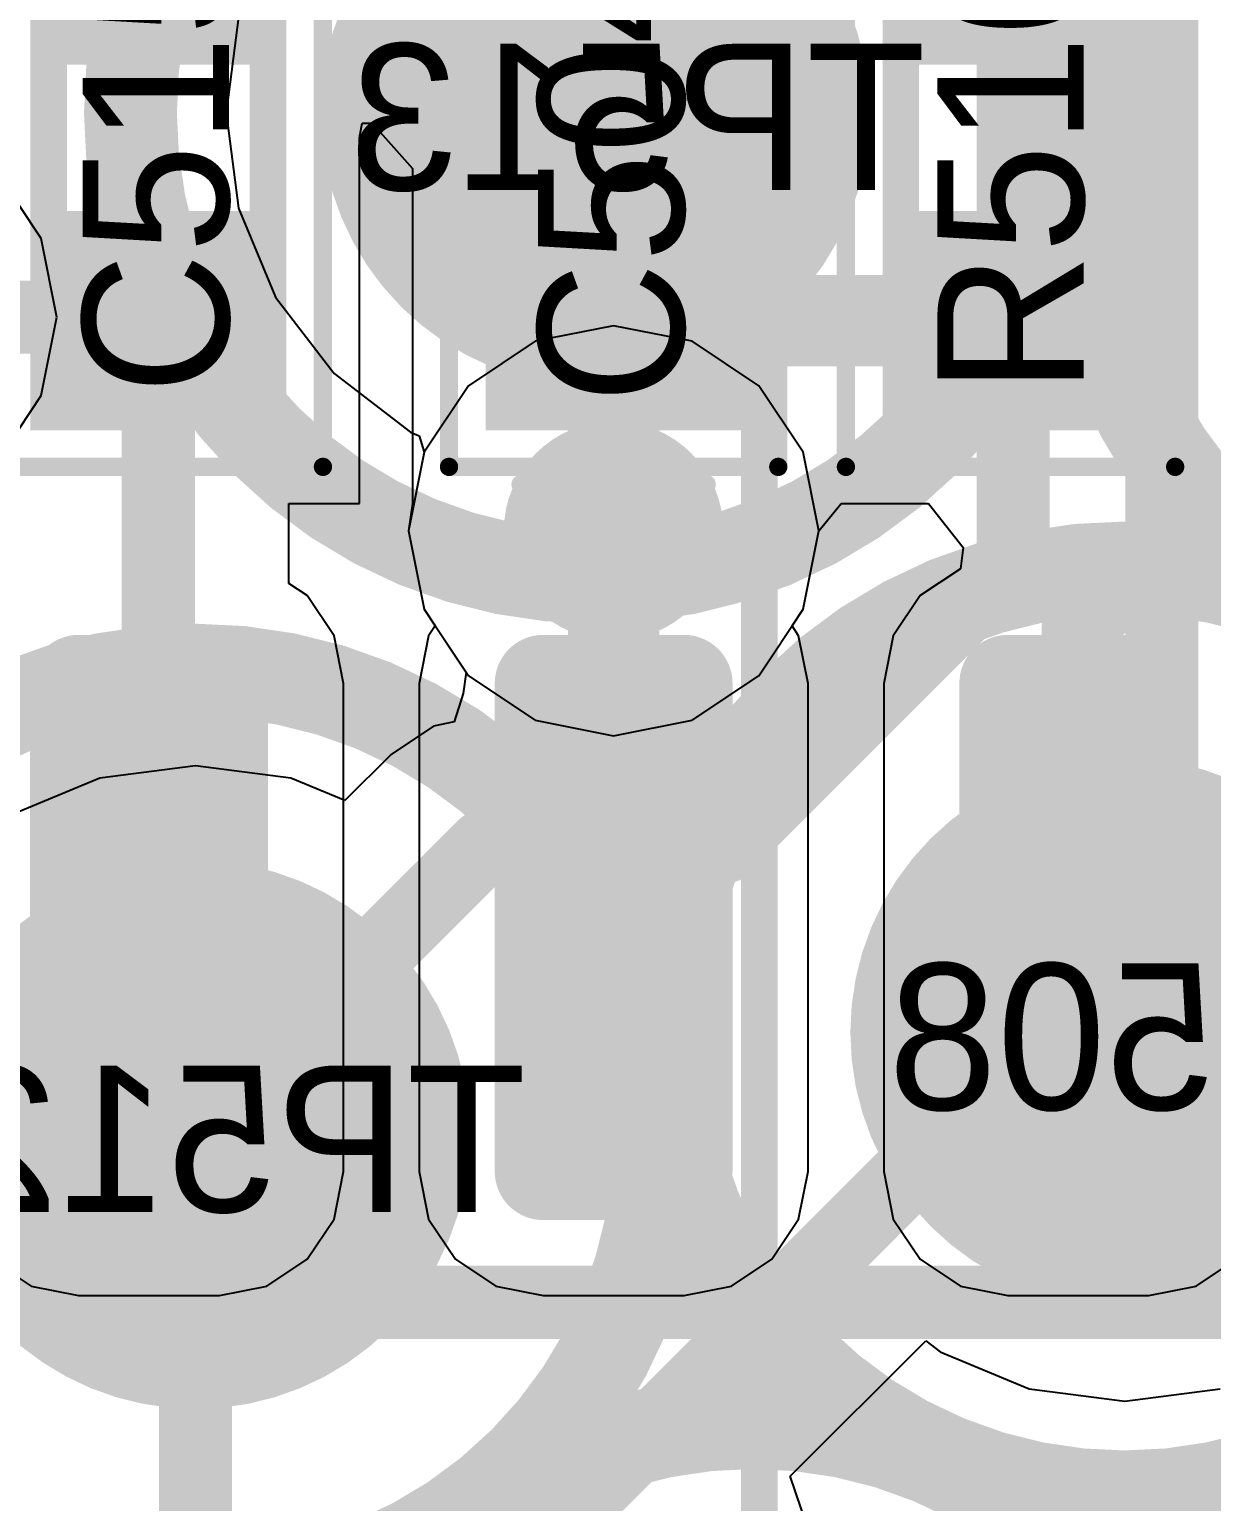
# Model space of a CAD drawing. Header units: millimetres. Extents: x 5 to 399, y 5 to 287.
# Drawn here: x 229.071 to 232.302, y 138.197 to 142.222 of the extents above; entities that cross this region are included whole.
import ezdxf

# ---------------------------------------------------------------- set-up
doc = ezdxf.new("R2010")
doc.units = ezdxf.units.MM
for name, color, linetype in [('BottomLayer', 5, 'Continuous'), ('BottomOverlay', 54, 'Continuous'), ('BottomPaste', 16, 'Continuous'), ('BottomSolder', 6, 'Continuous'), ('DrillDrawing', 1, 'Continuous'), ('DrillGuide', 244, 'Continuous'), ('Mechanical13', 56, 'Continuous'), ('MidLayer1', 16, 'Continuous'), ('MidLayer2', 76, 'Continuous'), ('MultiLayer', 9, 'Continuous'), ('TopLayer', 1, 'Continuous'), ('TopOverlay', 2, 'Continuous'), ('TopPaste', 8, 'Continuous'), ('TopSolder', 216, 'Continuous'), ('ViaHoleLayer', 16, 'Continuous')]:
    doc.layers.add(name, color=color, linetype=linetype)

# ---------------------------------------------------------------- blocks, each defined once
blk = doc.blocks.new('TP1_5MM_B_112')
at = {"layer": 'BottomLayer', "const_width": 0.7499985}
blk.add_lwpolyline([(-0.37499798, 0, 1), (0.37499798, 0, 1)], format="xyb", close=True, dxfattribs=at)
at = {"layer": 'BottomOverlay'}
for points, const_width in [([(1.27, 0, 1), (-1.27, 0, 1)], 0.254), ([(-1.3335, 0, 1), (-1.2065, 0, 1)], 0.127), ([(1.2065, 0, 1), (1.3335, 0, 1)], 0.127)]:
    blk.add_lwpolyline(points, format="xyb", close=True, dxfattribs=dict(at, const_width=const_width))
at = {"layer": 'BottomPaste', "const_width": 0.7499985}
blk.add_lwpolyline([(-0.37499798, 0, 1), (0.37499798, 0, 1)], format="xyb", close=True, dxfattribs=at)
at = {"layer": 'BottomSolder', "const_width": 0.7499985}
blk.add_lwpolyline([(-0.37499798, 0, 1), (0.37499798, 0, 1)], format="xyb", close=True, dxfattribs=at)
blk = doc.blocks.new('TP1_5MM_B_114')
at = {"layer": 'BottomLayer', "const_width": 0.7499985}
blk.add_lwpolyline([(-0.37499798, 0, 1), (0.37499798, 0, 1)], format="xyb", close=True, dxfattribs=at)
at = {"layer": 'BottomOverlay'}
for points, const_width in [([(1.27, 0, 1), (-1.27, 0, 1)], 0.254), ([(-1.3335, 0, 1), (-1.2065, 0, 1)], 0.127), ([(1.2065, 0, 1), (1.3335, 0, 1)], 0.127)]:
    blk.add_lwpolyline(points, format="xyb", close=True, dxfattribs=dict(at, const_width=const_width))
at = {"layer": 'BottomPaste', "const_width": 0.7499985}
blk.add_lwpolyline([(-0.37499798, 0, 1), (0.37499798, 0, 1)], format="xyb", close=True, dxfattribs=at)
at = {"layer": 'BottomSolder', "const_width": 0.7499985}
blk.add_lwpolyline([(-0.37499798, 0, 1), (0.37499798, 0, 1)], format="xyb", close=True, dxfattribs=at)
blk = doc.blocks.new('TP1_5MM_B_115')
at = {"layer": 'BottomLayer', "const_width": 0.7499985}
blk.add_lwpolyline([(-0.37499798, 0, 1), (0.37499798, 0, 1)], format="xyb", close=True, dxfattribs=at)
at = {"layer": 'BottomOverlay'}
for points, const_width in [([(1.27, 0, 1), (-1.27, 0, 1)], 0.254), ([(-1.3335, 0, 1), (-1.2065, 0, 1)], 0.127), ([(1.2065, 0, 1), (1.3335, 0, 1)], 0.127)]:
    blk.add_lwpolyline(points, format="xyb", close=True, dxfattribs=dict(at, const_width=const_width))
at = {"layer": 'BottomPaste', "const_width": 0.7499985}
blk.add_lwpolyline([(-0.37499798, 0, 1), (0.37499798, 0, 1)], format="xyb", close=True, dxfattribs=at)
at = {"layer": 'BottomSolder', "const_width": 0.7499985}
blk.add_lwpolyline([(-0.37499798, 0, 1), (0.37499798, 0, 1)], format="xyb", close=True, dxfattribs=at)
blk = doc.blocks.new('TP1_5MM_B_118')
at = {"layer": 'BottomLayer', "const_width": 0.7499985}
blk.add_lwpolyline([(-0.37499798, 0, 1), (0.37499798, 0, 1)], format="xyb", close=True, dxfattribs=at)
at = {"layer": 'BottomOverlay'}
for points, const_width in [([(1.27, 0, 1), (-1.27, 0, 1)], 0.254), ([(-1.3335, 0, 1), (-1.2065, 0, 1)], 0.127), ([(1.2065, 0, 1), (1.3335, 0, 1)], 0.127)]:
    blk.add_lwpolyline(points, format="xyb", close=True, dxfattribs=dict(at, const_width=const_width))
at = {"layer": 'BottomPaste', "const_width": 0.7499985}
blk.add_lwpolyline([(-0.37499798, 0, 1), (0.37499798, 0, 1)], format="xyb", close=True, dxfattribs=at)
at = {"layer": 'BottomSolder', "const_width": 0.7499985}
blk.add_lwpolyline([(-0.37499798, 0, 1), (0.37499798, 0, 1)], format="xyb", close=True, dxfattribs=at)
blk = doc.blocks.new('TP1_5MM_B_119')
at = {"layer": 'BottomLayer', "const_width": 0.7499985}
blk.add_lwpolyline([(-0.37499798, 0, 1), (0.37499798, 0, 1)], format="xyb", close=True, dxfattribs=at)
at = {"layer": 'BottomOverlay'}
for points, const_width in [([(1.27, 0, 1), (-1.27, 0, 1)], 0.254), ([(-1.3335, 0, 1), (-1.2065, 0, 1)], 0.127), ([(1.2065, 0, 1), (1.3335, 0, 1)], 0.127)]:
    blk.add_lwpolyline(points, format="xyb", close=True, dxfattribs=dict(at, const_width=const_width))
at = {"layer": 'BottomPaste', "const_width": 0.7499985}
blk.add_lwpolyline([(-0.37499798, 0, 1), (0.37499798, 0, 1)], format="xyb", close=True, dxfattribs=at)
at = {"layer": 'BottomSolder', "const_width": 0.7499985}
blk.add_lwpolyline([(-0.37499798, 0, 1), (0.37499798, 0, 1)], format="xyb", close=True, dxfattribs=at)
blk = doc.blocks.new('0402___228')
at = {"layer": 'Mechanical13', "const_width": 0.0999998}
for points in [[(-0.5499989, 0.30000194), (0.55000144, 0.30000194)], [(-0.5499989, 0.30000194), (-0.5499989, -0.29999686)], [(0.55000144, 0.30000194), (0.55000144, -0.29999686)], [(-0.5499989, -0.29999686), (0.55000144, -0.29999686)]]:
    blk.add_lwpolyline(points, dxfattribs=at)
at = {"layer": 'Mechanical13', "const_width": 0.0499999}
for points in [[(-0.57499758, 0.30000194, 1), (-0.52500022, 0.30000194, 1)], [(-0.57499758, 0.30000194, 1), (-0.52500022, 0.30000194, 1)], [(0.52500276, 0.30000194, 1), (0.57500012, 0.30000194, 1)], [(0.52500276, 0.30000194, 1), (0.57500012, 0.30000194, 1)], [(-0.57499758, -0.29999686, 1), (-0.52500022, -0.29999686, 1)], [(-0.57499758, -0.29999686, 1), (-0.52500022, -0.29999686, 1)], [(0.52500276, -0.29999686, 1), (0.57500012, -0.29999686, 1)], [(0.52500276, -0.29999686, 1), (0.57500012, -0.29999686, 1)]]:
    blk.add_lwpolyline(points, format="xyb", close=True, dxfattribs=at)
at = {"layer": 'TopLayer'}
for points in [[(-0.2499995, -0.29999686), (-0.2499995, 0.30000194), (-0.7499985, -0.29999686), (-0.7499985, 0.30000194)], [(0.75000104, -0.29999686), (0.75000104, 0.30000194), (0.25000204, -0.29999686), (0.25000204, 0.30000194)]]:
    blk.add_solid(points, dxfattribs=at)
at = {"layer": 'TopOverlay', "const_width": 0.0499999}
for points in [[(-0.90000074, 0.4499991), (-0.90000074, -0.4499991)], [(-0.90000074, 0.4499991), (0.90000074, 0.4499991)], [(0.90000074, 0.4499991), (0.90000074, -0.4499991)], [(-0.90000074, -0.4499991), (0.90000074, -0.4499991)]]:
    blk.add_lwpolyline(points, dxfattribs=at)
at = {"layer": 'TopOverlay', "const_width": 0.02499868}
for points in [[(-0.9125000799999999, 0.4499991, 1), (-0.8875014, 0.4499991, 1)], [(-0.9125000799999999, 0.4499991, 1), (-0.8875014, 0.4499991, 1)], [(0.8875014, 0.4499991, 1), (0.9125000799999999, 0.4499991, 1)], [(0.8875014, 0.4499991, 1), (0.9125000799999999, 0.4499991, 1)], [(-0.9125000799999999, -0.4499991, 1), (-0.8875014, -0.4499991, 1)], [(-0.9125000799999999, -0.4499991, 1), (-0.8875014, -0.4499991, 1)], [(0.8875014, -0.4499991, 1), (0.9125000799999999, -0.4499991, 1)], [(0.8875014, -0.4499991, 1), (0.9125000799999999, -0.4499991, 1)]]:
    blk.add_lwpolyline(points, format="xyb", close=True, dxfattribs=at)
at = {"layer": 'TopPaste'}
for points in [[(-0.2499995, -0.29999686), (-0.2499995, 0.30000194), (-0.7499985, -0.29999686), (-0.7499985, 0.30000194)], [(0.75000104, -0.29999686), (0.75000104, 0.30000194), (0.25000204, -0.29999686), (0.25000204, 0.30000194)]]:
    blk.add_solid(points, dxfattribs=at)
at = {"layer": 'TopSolder'}
for points in [[(-0.1999996, -0.34999676), (-0.1999996, 0.35000184), (-0.7999984, -0.34999676), (-0.7999984, 0.35000184)], [(0.8000009399999999, -0.34999676), (0.8000009399999999, 0.35000184), (0.20000214, -0.34999676), (0.20000214, 0.35000184)]]:
    blk.add_solid(points, dxfattribs=at)
blk = doc.blocks.new('0402_R_238')
at = {"layer": 'Mechanical13', "const_width": 0.0999998}
for points in [[(-0.5499989, 0.30000194), (0.55000144, 0.30000194)], [(-0.5499989, 0.30000194), (-0.5499989, -0.29999686)], [(0.55000144, 0.30000194), (0.55000144, -0.29999686)], [(-0.5499989, -0.29999686), (0.55000144, -0.29999686)]]:
    blk.add_lwpolyline(points, dxfattribs=at)
at = {"layer": 'Mechanical13', "const_width": 0.0499999}
for points in [[(-0.57499758, 0.30000194, 1), (-0.52500022, 0.30000194, 1)], [(-0.57499758, 0.30000194, 1), (-0.52500022, 0.30000194, 1)], [(0.52500276, 0.30000194, 1), (0.57500012, 0.30000194, 1)], [(0.52500276, 0.30000194, 1), (0.57500012, 0.30000194, 1)], [(-0.57499758, -0.29999686, 1), (-0.52500022, -0.29999686, 1)], [(-0.57499758, -0.29999686, 1), (-0.52500022, -0.29999686, 1)], [(0.52500276, -0.29999686, 1), (0.57500012, -0.29999686, 1)], [(0.52500276, -0.29999686, 1), (0.57500012, -0.29999686, 1)]]:
    blk.add_lwpolyline(points, format="xyb", close=True, dxfattribs=at)
at = {"layer": 'TopLayer'}
for points in [[(-0.2499995, -0.29999686), (-0.2499995, 0.30000194), (-0.7499985, -0.29999686), (-0.7499985, 0.30000194)], [(0.75000104, -0.29999686), (0.75000104, 0.30000194), (0.25000204, -0.29999686), (0.25000204, 0.30000194)]]:
    blk.add_solid(points, dxfattribs=at)
at = {"layer": 'TopOverlay', "const_width": 0.0499999}
for points in [[(-0.90000074, 0.4499991), (0.90000074, 0.4499991)], [(-0.90000074, 0.4499991), (-0.90000074, -0.4499991)], [(0.90000074, 0.4499991), (0.90000074, -0.4499991)], [(-0.90000074, -0.4499991), (0.90000074, -0.4499991)]]:
    blk.add_lwpolyline(points, dxfattribs=at)
at = {"layer": 'TopOverlay', "const_width": 0.02499868}
for points in [[(-0.9125000799999999, 0.4499991, 1), (-0.8875014, 0.4499991, 1)], [(-0.9125000799999999, 0.4499991, 1), (-0.8875014, 0.4499991, 1)], [(0.8875014, 0.4499991, 1), (0.9125000799999999, 0.4499991, 1)], [(0.8875014, 0.4499991, 1), (0.9125000799999999, 0.4499991, 1)], [(-0.9125000799999999, -0.4499991, 1), (-0.8875014, -0.4499991, 1)], [(-0.9125000799999999, -0.4499991, 1), (-0.8875014, -0.4499991, 1)], [(0.8875014, -0.4499991, 1), (0.9125000799999999, -0.4499991, 1)], [(0.8875014, -0.4499991, 1), (0.9125000799999999, -0.4499991, 1)]]:
    blk.add_lwpolyline(points, format="xyb", close=True, dxfattribs=at)
at = {"layer": 'TopPaste'}
for points in [[(-0.2499995, -0.29999686), (-0.2499995, 0.30000194), (-0.7499985, -0.29999686), (-0.7499985, 0.30000194)], [(0.75000104, -0.29999686), (0.75000104, 0.30000194), (0.25000204, -0.29999686), (0.25000204, 0.30000194)]]:
    blk.add_solid(points, dxfattribs=at)
at = {"layer": 'TopSolder'}
for points in [[(-0.1999996, -0.34999676), (-0.1999996, 0.35000184), (-0.7999984, -0.34999676), (-0.7999984, 0.35000184)], [(0.8000009399999999, -0.34999676), (0.8000009399999999, 0.35000184), (0.20000214, -0.34999676), (0.20000214, 0.35000184)]]:
    blk.add_solid(points, dxfattribs=at)
blk = doc.blocks.new('0402___262')
at = {"layer": 'Mechanical13', "const_width": 0.0999998}
for points in [[(-0.5499989, 0.30000194), (0.55000144, 0.30000194)], [(-0.5499989, 0.30000194), (-0.5499989, -0.29999686)], [(0.55000144, 0.30000194), (0.55000144, -0.29999686)], [(-0.5499989, -0.29999686), (0.55000144, -0.29999686)]]:
    blk.add_lwpolyline(points, dxfattribs=at)
at = {"layer": 'Mechanical13', "const_width": 0.0499999}
for points in [[(-0.57499758, 0.30000194, 1), (-0.52500022, 0.30000194, 1)], [(-0.57499758, 0.30000194, 1), (-0.52500022, 0.30000194, 1)], [(0.52500276, 0.30000194, 1), (0.57500012, 0.30000194, 1)], [(0.52500276, 0.30000194, 1), (0.57500012, 0.30000194, 1)], [(-0.57499758, -0.29999686, 1), (-0.52500022, -0.29999686, 1)], [(-0.57499758, -0.29999686, 1), (-0.52500022, -0.29999686, 1)], [(0.52500276, -0.29999686, 1), (0.57500012, -0.29999686, 1)], [(0.52500276, -0.29999686, 1), (0.57500012, -0.29999686, 1)]]:
    blk.add_lwpolyline(points, format="xyb", close=True, dxfattribs=at)
at = {"layer": 'TopLayer'}
for points in [[(-0.2499995, -0.29999686), (-0.2499995, 0.30000194), (-0.7499985, -0.29999686), (-0.7499985, 0.30000194)], [(0.75000104, -0.29999686), (0.75000104, 0.30000194), (0.25000204, -0.29999686), (0.25000204, 0.30000194)]]:
    blk.add_solid(points, dxfattribs=at)
at = {"layer": 'TopOverlay', "const_width": 0.0499999}
for points in [[(-0.90000074, 0.4499991), (-0.90000074, -0.4499991)], [(-0.90000074, 0.4499991), (0.90000074, 0.4499991)], [(0.90000074, 0.4499991), (0.90000074, -0.4499991)], [(-0.90000074, -0.4499991), (0.90000074, -0.4499991)]]:
    blk.add_lwpolyline(points, dxfattribs=at)
at = {"layer": 'TopOverlay', "const_width": 0.02499868}
for points in [[(-0.9125000799999999, 0.4499991, 1), (-0.8875014, 0.4499991, 1)], [(-0.9125000799999999, 0.4499991, 1), (-0.8875014, 0.4499991, 1)], [(0.8875014, 0.4499991, 1), (0.9125000799999999, 0.4499991, 1)], [(0.8875014, 0.4499991, 1), (0.9125000799999999, 0.4499991, 1)], [(-0.9125000799999999, -0.4499991, 1), (-0.8875014, -0.4499991, 1)], [(-0.9125000799999999, -0.4499991, 1), (-0.8875014, -0.4499991, 1)], [(0.8875014, -0.4499991, 1), (0.9125000799999999, -0.4499991, 1)], [(0.8875014, -0.4499991, 1), (0.9125000799999999, -0.4499991, 1)]]:
    blk.add_lwpolyline(points, format="xyb", close=True, dxfattribs=at)
at = {"layer": 'TopPaste'}
for points in [[(-0.2499995, -0.29999686), (-0.2499995, 0.30000194), (-0.7499985, -0.29999686), (-0.7499985, 0.30000194)], [(0.75000104, -0.29999686), (0.75000104, 0.30000194), (0.25000204, -0.29999686), (0.25000204, 0.30000194)]]:
    blk.add_solid(points, dxfattribs=at)
at = {"layer": 'TopSolder'}
for points in [[(-0.1999996, -0.34999676), (-0.1999996, 0.35000184), (-0.7999984, -0.34999676), (-0.7999984, 0.35000184)], [(0.8000009399999999, -0.34999676), (0.8000009399999999, 0.35000184), (0.20000214, -0.34999676), (0.20000214, 0.35000184)]]:
    blk.add_solid(points, dxfattribs=at)
blk = doc.blocks.new('SOIC_16_293')
at = {"layer": 'TopLayer', "const_width": 0.0824992}
for points in [[(1.99125078, 4.63749898, 1), (2.07374998, 4.63749898, 1)], [(3.32624938, 4.63749898, 1), (3.40874858, 4.63749898, 1)], [(1.99125078, 4.25250102, 1), (2.07374998, 4.25250102, 1)], [(3.32624938, 4.25250102, 1), (3.40874858, 4.25250102, 1)], [(1.99125078, 3.36749898, 1), (2.07374998, 3.36749898, 1)], [(3.32624938, 3.36749898, 1), (3.40874858, 3.36749898, 1)], [(1.99125078, 2.98250102, 1), (2.07374998, 2.98250102, 1)], [(3.32624938, 2.98250102, 1), (3.40874858, 2.98250102, 1)], [(1.99125078, 2.09749898, 1), (2.07374998, 2.09749898, 1)], [(3.32624938, 2.09749898, 1), (3.40874858, 2.09749898, 1)], [(1.99125078, 1.71250102, 1), (2.07374998, 1.71250102, 1)], [(3.32624938, 1.71250102, 1), (3.40874858, 1.71250102, 1)]]:
    blk.add_lwpolyline(points, format="xyb", close=True, dxfattribs=at)
at = {"layer": 'TopLayer'}
for points in [[(2.03250038, 4.71999818), (2.03250038, 4.17000182), (3.36749898, 4.71999818), (3.36749898, 4.17000182)], [(1.95000118, 4.63749898), (1.95000118, 4.25250102), (3.44999818, 4.63749898), (3.44999818, 4.25250102)], [(2.03250038, 3.44999818), (2.03250038, 2.90000182), (3.36749898, 3.44999818), (3.36749898, 2.90000182)], [(1.95000118, 3.36749898), (1.95000118, 2.98250102), (3.44999818, 3.36749898), (3.44999818, 2.98250102)], [(2.03250038, 2.17999818), (2.03250038, 1.63000182), (3.36749898, 2.17999818), (3.36749898, 1.63000182)], [(1.95000118, 2.09749898), (1.95000118, 1.71250102), (3.44999818, 2.09749898), (3.44999818, 1.71250102)]]:
    blk.add_solid(points, dxfattribs=at)
at = {"layer": 'TopOverlay', "const_width": 0.1999996}
blk.add_lwpolyline([(1.67500046, 5.09999996), (1.67500046, -5.09999996)], dxfattribs=at)
at = {"layer": 'TopPaste', "const_width": 0.0824992}
for points in [[(1.99125078, 4.63749898, 1), (2.07374998, 4.63749898, 1)], [(3.32624938, 4.63749898, 1), (3.40874858, 4.63749898, 1)], [(1.99125078, 4.25250102, 1), (2.07374998, 4.25250102, 1)], [(3.32624938, 4.25250102, 1), (3.40874858, 4.25250102, 1)], [(1.99125078, 3.36749898, 1), (2.07374998, 3.36749898, 1)], [(3.32624938, 3.36749898, 1), (3.40874858, 3.36749898, 1)], [(1.99125078, 2.98250102, 1), (2.07374998, 2.98250102, 1)], [(3.32624938, 2.98250102, 1), (3.40874858, 2.98250102, 1)], [(1.99125078, 2.09749898, 1), (2.07374998, 2.09749898, 1)], [(3.32624938, 2.09749898, 1), (3.40874858, 2.09749898, 1)], [(1.99125078, 1.71250102, 1), (2.07374998, 1.71250102, 1)], [(3.32624938, 1.71250102, 1), (3.40874858, 1.71250102, 1)]]:
    blk.add_lwpolyline(points, format="xyb", close=True, dxfattribs=at)
at = {"layer": 'TopPaste'}
for points in [[(2.03250038, 4.71999818), (2.03250038, 4.17000182), (3.36749898, 4.71999818), (3.36749898, 4.17000182)], [(1.95000118, 4.63749898), (1.95000118, 4.25250102), (3.44999818, 4.63749898), (3.44999818, 4.25250102)], [(2.03250038, 3.44999818), (2.03250038, 2.90000182), (3.36749898, 3.44999818), (3.36749898, 2.90000182)], [(1.95000118, 3.36749898), (1.95000118, 2.98250102), (3.44999818, 3.36749898), (3.44999818, 2.98250102)], [(2.03250038, 2.17999818), (2.03250038, 1.63000182), (3.36749898, 2.17999818), (3.36749898, 1.63000182)], [(1.95000118, 2.09749898), (1.95000118, 1.71250102), (3.44999818, 2.09749898), (3.44999818, 1.71250102)]]:
    blk.add_solid(points, dxfattribs=at)
at = {"layer": 'TopSolder', "const_width": 0.1324991}
for points in [[(1.9662521, 4.63749898, 1), (2.09874866, 4.63749898, 1)], [(3.301250699999999, 4.63749898, 1), (3.43374726, 4.63749898, 1)], [(1.9662521, 4.25250102, 1), (2.09874866, 4.25250102, 1)], [(3.301250699999999, 4.25250102, 1), (3.43374726, 4.25250102, 1)], [(1.9662521, 3.36749898, 1), (2.09874866, 3.36749898, 1)], [(3.301250699999999, 3.36749898, 1), (3.43374726, 3.36749898, 1)], [(1.9662521, 2.98250102, 1), (2.09874866, 2.98250102, 1)], [(3.301250699999999, 2.98250102, 1), (3.43374726, 2.98250102, 1)], [(1.9662521, 2.09749898, 1), (2.09874866, 2.09749898, 1)], [(3.301250699999999, 2.09749898, 1), (3.43374726, 2.09749898, 1)], [(1.9662521, 1.71250102, 1), (2.09874866, 1.71250102, 1)], [(3.301250699999999, 1.71250102, 1), (3.43374726, 1.71250102, 1)]]:
    blk.add_lwpolyline(points, format="xyb", close=True, dxfattribs=at)
at = {"layer": 'TopSolder'}
for points in [[(2.03250038, 4.76999808), (2.03250038, 4.12000192), (3.36749898, 4.76999808), (3.36749898, 4.12000192)], [(1.90000128, 4.63749898), (1.90000128, 4.25250102), (3.49999808, 4.63749898), (3.49999808, 4.25250102)], [(2.03250038, 3.49999808), (2.03250038, 2.85000192), (3.36749898, 3.49999808), (3.36749898, 2.85000192)], [(1.90000128, 3.36749898), (1.90000128, 2.98250102), (3.49999808, 3.36749898), (3.49999808, 2.98250102)], [(2.03250038, 2.22999808), (2.03250038, 1.58000192), (3.36749898, 2.22999808), (3.36749898, 1.58000192)], [(1.90000128, 2.09749898), (1.90000128, 1.71250102), (3.49999808, 2.09749898), (3.49999808, 1.71250102)]]:
    blk.add_solid(points, dxfattribs=at)

msp = doc.modelspace()

# ---------------------------------------------------------------- linework, layer by layer
at = {"layer": 'BottomLayer'}
for p, q in [((229.64274112, 142.25524762), (229.60837238, 141.99419658)), ((229.60837238, 141.99419658), (229.64274112, 141.73314554)), ((229.1030851, 141.6499961), (228.98152578, 141.8319236)), ((229.64274112, 141.73314554), (229.74350292, 141.48988466)), ((229.14577234, 141.43539658), (229.1030851, 141.6499961)), ((229.74350292, 141.48988466), (229.90379216, 141.28098998)), ((229.1030851, 141.22079706), (229.14577234, 141.43539658)), ((229.90379216, 141.28098998), (230.1126843, 141.12070074)), ((228.98152578, 141.03886956), (229.1030851, 141.22079706)), ((230.1126843, 141.12070074), (230.13598372, 141.11105128)), ((230.13598372, 141.11105128), (230.14971242, 141.06579356)), ((230.14971242, 141.06579356), (230.10702518, 140.85119658)), ((230.10702518, 140.85119658), (230.14971242, 140.63659706)), ((230.14971242, 140.63659706), (230.26470584, 140.46449682)), ((230.26470584, 140.46449682), (230.25615874, 140.40655688)), ((230.25615874, 140.40655688), (230.23161472, 140.32842394)), ((230.17563566, 140.31728858), (230.05986246, 140.23993288)), ((230.23161472, 140.32842394), (230.17563566, 140.31728858)), ((230.05986246, 140.23993288), (229.93330442, 140.11337484)), ((229.52479876, 140.20882296), (229.26374772, 140.17445422)), ((229.7858498, 140.17445422), (229.52479876, 140.20882296)), ((229.26374772, 140.17445422), (229.02048684, 140.07369242)), ((229.93330442, 140.11337484), (229.7858498, 140.17445422)), ((231.15065276, 138.26611158), (231.52096698, 138.6364258)), ((231.52096698, 138.6364258), (231.56048684, 138.60610074)), ((231.56048684, 138.60610074), (231.80374772, 138.50533894)), ((231.80374772, 138.50533894), (232.06479876, 138.4709702)), ((232.06479876, 138.4709702), (232.3258498, 138.50533894)), ((231.19616956, 138.1320199), (231.15065276, 138.26611158))]:
    msp.add_line(p, q, dxfattribs=at)
at = {"layer": 'BottomLayer', "const_width": 0.1999996}
for points in [[(232.16639876, 139.78653018), (232.16639876, 143.06099658)], [(231.75999876, 140.77499658), (231.75999876, 142.56807148)], [(230.26139876, 141.81639658), (230.66779876, 141.81639658)], [(230.66779876, 140.85119658), (230.66779876, 141.81639658)], [(230.97259876, 139.98759658), (231.75999876, 140.77499658)], [(229.52479876, 139.20019658), (230.31219876, 139.98759658)], [(230.31219876, 139.98759658), (230.97259876, 139.98759658)], [(226.62406796, 134.24419938), (232.16639876, 139.78653018)], [(229.52479876, 137.71061358), (229.52479876, 139.20019658)]]:
    msp.add_lwpolyline(points, dxfattribs=at)
at = {"layer": 'BottomLayer'}
for points, const_width in [([(230.21139886, 141.81639658, 1), (230.31139866, 141.81639658, 1)], 0.0999998), ([(230.61779886, 141.81639658, 1), (230.71779866, 141.81639658, 1)], 0.0999998), ([(230.61779886, 141.81639658, 1), (230.71779866, 141.81639658, 1)], 0.0999998), ([(230.51779906, 140.85119658, 1), (230.81779846, 140.85119658, 1)], 0.2999994), ([(230.61779886, 140.85119658, 1), (230.71779866, 140.85119658, 1)], 0.0999998), ([(231.70999886, 140.77499658, 1), (231.80999866, 140.77499658, 1)], 0.0999998), ([(231.70999886, 140.77499658, 1), (231.80999866, 140.77499658, 1)], 0.0999998), ([(230.26219886, 139.98759658, 1), (230.36219866, 139.98759658, 1)], 0.0999998), ([(230.26219886, 139.98759658, 1), (230.36219866, 139.98759658, 1)], 0.0999998), ([(230.92259886, 139.98759658, 1), (231.02259866, 139.98759658, 1)], 0.0999998), ([(230.92259886, 139.98759658, 1), (231.02259866, 139.98759658, 1)], 0.0999998), ([(232.11639886, 139.78653018, 1), (232.21639866, 139.78653018, 1)], 0.0999998), ([(232.11639886, 139.78653018, 1), (232.21639866, 139.78653018, 1)], 0.0999998), ([(229.47479886, 139.20019658, 1), (229.57479866, 139.20019658, 1)], 0.0999998), ([(229.47479886, 139.20019658, 1), (229.57479866, 139.20019658, 1)], 0.0999998)]:
    msp.add_lwpolyline(points, format="xyb", close=True, dxfattribs=dict(at, const_width=const_width))
at = {"layer": 'DrillDrawing', "const_width": 0.0508}
for points in [[(230.54079876, 140.97819658), (230.66779876, 141.10519658)], [(230.66779876, 141.10519658), (230.79479876, 140.97819658)], [(230.41379876, 140.97819658), (230.54079876, 140.85119658)], [(230.41379876, 140.97819658), (230.54079876, 140.97819658)], [(230.59159876, 140.92739658), (230.66779876, 141.00359658)], [(230.66779876, 141.00359658), (230.74399876, 140.92739658)], [(230.79479876, 140.97819658), (230.92179876, 140.97819658)], [(230.79479876, 140.85119658), (230.92179876, 140.97819658)], [(230.51539876, 140.92739658), (230.59159876, 140.85119658)], [(230.51539876, 140.92739658), (230.59159876, 140.92739658)], [(230.74399876, 140.92739658), (230.82019876, 140.92739658)], [(230.74399876, 140.85119658), (230.82019876, 140.92739658)], [(230.41379876, 140.72419658), (230.54079876, 140.85119658)], [(230.51539876, 140.77499658), (230.59159876, 140.85119658)], [(230.74399876, 140.85119658), (230.82019876, 140.77499658)], [(230.79479876, 140.85119658), (230.92179876, 140.72419658)], [(230.51539876, 140.77499658), (230.59159876, 140.77499658)], [(230.59159876, 140.77499658), (230.66779876, 140.69879658)], [(230.66779876, 140.69879658), (230.74399876, 140.77499658)], [(230.74399876, 140.77499658), (230.82019876, 140.77499658)], [(230.41379876, 140.72419658), (230.54079876, 140.72419658)], [(230.54079876, 140.72419658), (230.66779876, 140.59719658)], [(230.66779876, 140.59719658), (230.79479876, 140.72419658)], [(230.79479876, 140.72419658), (230.92179876, 140.72419658)]]:
    msp.add_lwpolyline(points, dxfattribs=at)
at = {"layer": 'DrillDrawing', "const_width": 0.0254}
for points in [[(230.65509876, 141.10519658, 1), (230.68049876, 141.10519658, 1)], [(230.65509876, 141.10519658, 1), (230.68049876, 141.10519658, 1)], [(230.40109876, 140.97819658, 1), (230.42649876, 140.97819658, 1)], [(230.40109876, 140.97819658, 1), (230.42649876, 140.97819658, 1)], [(230.52809876, 140.97819658, 1), (230.55349876, 140.97819658, 1)], [(230.52809876, 140.97819658, 1), (230.55349876, 140.97819658, 1)], [(230.65509876, 141.00359658, 1), (230.68049876, 141.00359658, 1)], [(230.65509876, 141.00359658, 1), (230.68049876, 141.00359658, 1)], [(230.78209876, 140.97819658, 1), (230.80749876, 140.97819658, 1)], [(230.78209876, 140.97819658, 1), (230.80749876, 140.97819658, 1)], [(230.90909876, 140.97819658, 1), (230.93449876, 140.97819658, 1)], [(230.90909876, 140.97819658, 1), (230.93449876, 140.97819658, 1)], [(230.50269876, 140.92739658, 1), (230.52809876, 140.92739658, 1)], [(230.50269876, 140.92739658, 1), (230.52809876, 140.92739658, 1)], [(230.57889876, 140.92739658, 1), (230.60429876, 140.92739658, 1)], [(230.57889876, 140.92739658, 1), (230.60429876, 140.92739658, 1)], [(230.73129876, 140.92739658, 1), (230.75669876, 140.92739658, 1)], [(230.73129876, 140.92739658, 1), (230.75669876, 140.92739658, 1)], [(230.80749876, 140.92739658, 1), (230.83289876, 140.92739658, 1)], [(230.80749876, 140.92739658, 1), (230.83289876, 140.92739658, 1)], [(230.52809876, 140.85119658, 1), (230.55349876, 140.85119658, 1)], [(230.52809876, 140.85119658, 1), (230.55349876, 140.85119658, 1)], [(230.57889876, 140.85119658, 1), (230.60429876, 140.85119658, 1)], [(230.57889876, 140.85119658, 1), (230.60429876, 140.85119658, 1)], [(230.73129876, 140.85119658, 1), (230.75669876, 140.85119658, 1)], [(230.73129876, 140.85119658, 1), (230.75669876, 140.85119658, 1)], [(230.78209876, 140.85119658, 1), (230.80749876, 140.85119658, 1)], [(230.78209876, 140.85119658, 1), (230.80749876, 140.85119658, 1)], [(230.50269876, 140.77499658, 1), (230.52809876, 140.77499658, 1)], [(230.50269876, 140.77499658, 1), (230.52809876, 140.77499658, 1)], [(230.57889876, 140.77499658, 1), (230.60429876, 140.77499658, 1)], [(230.57889876, 140.77499658, 1), (230.60429876, 140.77499658, 1)], [(230.73129876, 140.77499658, 1), (230.75669876, 140.77499658, 1)], [(230.73129876, 140.77499658, 1), (230.75669876, 140.77499658, 1)], [(230.80749876, 140.77499658, 1), (230.83289876, 140.77499658, 1)], [(230.80749876, 140.77499658, 1), (230.83289876, 140.77499658, 1)], [(230.40109876, 140.72419658, 1), (230.42649876, 140.72419658, 1)], [(230.40109876, 140.72419658, 1), (230.42649876, 140.72419658, 1)], [(230.52809876, 140.72419658, 1), (230.55349876, 140.72419658, 1)], [(230.52809876, 140.72419658, 1), (230.55349876, 140.72419658, 1)], [(230.65509876, 140.69879658, 1), (230.68049876, 140.69879658, 1)], [(230.65509876, 140.69879658, 1), (230.68049876, 140.69879658, 1)], [(230.78209876, 140.72419658, 1), (230.80749876, 140.72419658, 1)], [(230.78209876, 140.72419658, 1), (230.80749876, 140.72419658, 1)], [(230.90909876, 140.72419658, 1), (230.93449876, 140.72419658, 1)], [(230.90909876, 140.72419658, 1), (230.93449876, 140.72419658, 1)], [(230.65509876, 140.59719658, 1), (230.68049876, 140.59719658, 1)], [(230.65509876, 140.59719658, 1), (230.68049876, 140.59719658, 1)]]:
    msp.add_lwpolyline(points, format="xyb", close=True, dxfattribs=at)
at = {"layer": 'DrillGuide', "const_width": 0.12499848}
msp.add_lwpolyline([(230.60529952, 140.85119658, 1), (230.730298, 140.85119658, 1)], format="xyb", close=True, dxfattribs=at)
at = {"layer": 'Mechanical13', "const_width": 0.0999998}
msp.add_lwpolyline([(231.06639842, 136.13280114), (231.06639842, 142.3327989)], dxfattribs=at)
at = {"layer": 'MidLayer1'}
for p, q in [((229.1030851, 141.6499961), (228.98152578, 141.8319236)), ((229.14577234, 141.43539658), (229.1030851, 141.6499961)), ((229.1030851, 141.22079706), (229.14577234, 141.43539658)), ((230.66779876, 141.41197016), (230.45319924, 141.36928292)), ((230.88239828, 141.36928292), (230.66779876, 141.41197016)), ((230.45319924, 141.36928292), (230.27127174, 141.2477236)), ((231.06432578, 141.2477236), (230.88239828, 141.36928292)), ((230.27127174, 141.2477236), (230.14971242, 141.0657961)), ((231.1858851, 141.0657961), (231.06432578, 141.2477236)), ((228.98152578, 141.03886956), (229.1030851, 141.22079706)), ((230.14971242, 141.0657961), (230.10702518, 140.85119658)), ((231.22857234, 140.85119658), (231.1858851, 141.0657961)), ((230.10702518, 140.85119658), (230.14971242, 140.63659706)), ((231.1858851, 140.63659706), (231.22857234, 140.85119658)), ((230.14971242, 140.63659706), (230.27127174, 140.45466956)), ((231.06432578, 140.45466956), (231.1858851, 140.63659706)), ((230.27127174, 140.45466956), (230.45319924, 140.33311024)), ((230.88239828, 140.33311024), (231.06432578, 140.45466956)), ((230.45319924, 140.33311024), (230.66779876, 140.290423)), ((230.66779876, 140.290423), (230.88239828, 140.33311024))]:
    msp.add_line(p, q, dxfattribs=at)
at = {"layer": 'MidLayer1', "const_width": 0.2999994}
msp.add_lwpolyline([(230.51779906, 140.85119658, 1), (230.81779846, 140.85119658, 1)], format="xyb", close=True, dxfattribs=at)
at = {"layer": 'MidLayer2'}
for p, q in [((230.66779876, 141.41197016), (230.45319924, 141.36928292)), ((230.88239828, 141.36928292), (230.66779876, 141.41197016)), ((230.45319924, 141.36928292), (230.27127174, 141.2477236)), ((231.06432578, 141.2477236), (230.88239828, 141.36928292)), ((230.27127174, 141.2477236), (230.14971242, 141.0657961)), ((231.1858851, 141.0657961), (231.06432578, 141.2477236)), ((230.14971242, 141.0657961), (230.10702518, 140.85119658)), ((231.22857234, 140.85119658), (231.1858851, 141.0657961)), ((230.10702518, 140.85119658), (230.14971242, 140.63659706)), ((231.1858851, 140.63659706), (231.22857234, 140.85119658)), ((230.14971242, 140.63659706), (230.27127174, 140.45466956)), ((231.06432578, 140.45466956), (231.1858851, 140.63659706)), ((230.27127174, 140.45466956), (230.45319924, 140.33311024)), ((230.88239828, 140.33311024), (231.06432578, 140.45466956)), ((230.45319924, 140.33311024), (230.66779876, 140.290423)), ((230.66779876, 140.290423), (230.88239828, 140.33311024))]:
    msp.add_line(p, q, dxfattribs=at)
at = {"layer": 'MidLayer2', "const_width": 0.2999994}
msp.add_lwpolyline([(230.51779906, 140.85119658, 1), (230.81779846, 140.85119658, 1)], format="xyb", close=True, dxfattribs=at)
at = {"layer": 'MultiLayer', "const_width": 0.2999994}
msp.add_lwpolyline([(230.51779906, 140.85119658, 1), (230.81779846, 140.85119658, 1)], format="xyb", close=True, dxfattribs=at)
at = {"layer": 'TopLayer'}
for p, q in [((229.97319766, 141.92599504), (229.98084052, 141.96586288)), ((229.98084052, 141.96586288), (230.0073124, 141.96586542)), ((230.0073124, 141.96586542), (230.11779986, 141.8420328)), ((229.97319512, 141.79899504), (229.97319766, 141.92599504)), ((230.11779986, 141.8420328), (230.11779986, 140.92600466)), ((229.97319512, 140.92599704), (229.97319512, 141.79899504)), ((229.78005352, 140.7071989), (229.78005352, 140.92599704)), ((229.78005352, 140.92599704), (229.97319512, 140.92599704)), ((230.11779478, 140.92600466), (230.1070201, 140.85119658)), ((230.11779986, 140.92600466), (230.11779478, 140.92600466)), ((231.22857234, 140.85119404), (231.2899616, 140.92599704)), ((231.2899616, 140.92599704), (231.52869112, 140.92599704)), ((231.52869112, 140.92599704), (231.62295052, 140.80566962)), ((230.1070201, 140.85119658), (230.11693626, 140.80136178)), ((231.1858851, 140.63659706), (231.22857234, 140.85119404)), ((230.11693626, 140.80136178), (230.14971242, 140.63659706)), ((231.62295052, 140.80566962), (231.61556166, 140.74730296)), ((231.61556166, 140.74730296), (231.50557966, 140.67381568)), ((229.83001786, 140.67381568), (229.78005352, 140.7071989)), ((229.90350514, 140.56383114), (229.83001786, 140.67381568)), ((231.50557966, 140.67381568), (231.43209238, 140.56383114)), ((230.14971242, 140.63659706), (230.18021274, 140.59095072)), ((231.15538478, 140.59095072), (231.1858851, 140.63659706)), ((229.92931154, 140.43409556), (229.90350514, 140.56383114)), ((230.16209238, 140.56383114), (230.13628598, 140.43409556)), ((230.18021274, 140.59095072), (230.16209238, 140.56383114)), ((231.17350514, 140.56383114), (231.15538478, 140.59095072)), ((231.19931154, 140.43409556), (231.17350514, 140.56383114)), ((231.43209238, 140.56383114), (231.40628598, 140.43409556)), ((229.92931154, 139.09909696), (229.92931154, 140.43409556)), ((230.13628598, 140.43409556), (230.13628598, 139.09909696)), ((231.19931154, 139.09909696), (231.19931154, 140.43409556)), ((231.40628598, 140.43409556), (231.40628598, 139.09909696)), ((229.90350514, 138.96936138), (229.92931154, 139.09909696)), ((230.13628598, 139.09909696), (230.16209238, 138.96936138)), ((231.17350514, 138.96936138), (231.19931154, 139.09909696)), ((231.40628598, 139.09909696), (231.43209238, 138.96936138)), ((229.83001786, 138.85937684), (229.90350514, 138.96936138)), ((230.16209238, 138.96936138), (230.23557966, 138.85937684)), ((231.10001786, 138.85937684), (231.17350514, 138.96936138)), ((231.43209238, 138.96936138), (231.50557966, 138.85937684)), ((228.96557966, 138.85937684), (229.0755642, 138.78588956)), ((229.72003332, 138.78588956), (229.83001786, 138.85937684)), ((230.23557966, 138.85937684), (230.3455642, 138.78588956)), ((230.99003332, 138.78588956), (231.10001786, 138.85937684)), ((231.50557966, 138.85937684), (231.6155642, 138.78588956)), ((232.26003332, 138.78588956), (232.37001786, 138.85937684)), ((229.0755642, 138.78588956), (229.20529978, 138.76008316)), ((229.59029774, 138.76008316), (229.72003332, 138.78588956)), ((230.3455642, 138.78588956), (230.47529978, 138.76008316)), ((230.86029774, 138.76008316), (230.99003332, 138.78588956)), ((231.6155642, 138.78588956), (231.74529978, 138.76008316)), ((232.13029774, 138.76008316), (232.26003332, 138.78588956)), ((229.20529978, 138.76008316), (229.59029774, 138.76008316)), ((230.47529978, 138.76008316), (230.86029774, 138.76008316)), ((231.74529978, 138.76008316), (232.13029774, 138.76008316))]:
    msp.add_line(p, q, dxfattribs=at)
for points, const_width in [([(228.58499876, 141.43539658), (229.41379568, 141.43539658)], 0.1999996), ([(229.41379568, 141.43539658), (229.42319622, 141.42599604)], 0.1999996), ([(229.42319622, 139.79199372), (229.42319622, 141.42599604)], 0.1999996), ([(230.66779876, 140.85119658), (230.66779876, 141.42599858)], 0.2499995), ([(230.66779876, 141.42599858), (231.7527369, 141.42599858)], 0.2499995), ([(231.7527369, 141.42599858), (231.75273944, 141.42599604)], 0.2499995), ([(230.66779876, 139.76659626), (230.66779876, 140.85119658)], 0.2499995), ([(231.93779876, 140.58508078), (232.17851456, 140.82579658)], 0.1999996), ([(232.17851456, 140.82579658), (233.84279876, 140.82579658)], 0.1999996), ([(231.93779876, 139.76659626), (231.93779876, 140.58508078)], 0.1999996), ([(229.39779876, 139.76659626), (229.42319622, 139.79199372)], 0.1999996)]:
    msp.add_lwpolyline(points, dxfattribs=dict(at, const_width=const_width))
for points, const_width in [([(229.36379578, 141.43539658, 1), (229.46379558, 141.43539658, 1)], 0.0999998), ([(229.36379578, 141.43539658, 1), (229.46379558, 141.43539658, 1)], 0.0999998), ([(229.37319632, 141.42599604, 1), (229.47319612, 141.42599604, 1)], 0.0999998), ([(229.37319632, 141.42599604, 1), (229.47319612, 141.42599604, 1)], 0.0999998), ([(230.60529952, 141.42599858, 1), (230.730298, 141.42599858, 1)], 0.12499848), ([(230.60529952, 141.42599858, 1), (230.730298, 141.42599858, 1)], 0.12499848), ([(231.69023766, 141.42599858, 1), (231.81523614, 141.42599858, 1)], 0.12499848), ([(231.69023766, 141.42599858, 1), (231.81523614, 141.42599858, 1)], 0.12499848), ([(231.6902402, 141.42599604, 1), (231.81523868, 141.42599604, 1)], 0.12499848), ([(230.51779906, 140.85119658, 1), (230.81779846, 140.85119658, 1)], 0.2999994), ([(230.60529952, 140.85119658, 1), (230.730298, 140.85119658, 1)], 0.12499848), ([(230.60529952, 140.85119658, 1), (230.730298, 140.85119658, 1)], 0.12499848), ([(232.12851466, 140.82579658, 1), (232.22851446, 140.82579658, 1)], 0.0999998), ([(232.12851466, 140.82579658, 1), (232.22851446, 140.82579658, 1)], 0.0999998), ([(231.88779886, 140.58508078, 1), (231.98779866, 140.58508078, 1)], 0.0999998), ([(231.88779886, 140.58508078, 1), (231.98779866, 140.58508078, 1)], 0.0999998), ([(229.37319632, 139.79199372, 1), (229.47319612, 139.79199372, 1)], 0.0999998), ([(229.37319632, 139.79199372, 1), (229.47319612, 139.79199372, 1)], 0.0999998), ([(230.60529952, 139.76659626, 1), (230.730298, 139.76659626, 1)], 0.12499848), ([(229.34779886, 139.76659626, 1), (229.44779866, 139.76659626, 1)], 0.0999998), ([(231.88779886, 139.76659626, 1), (231.98779866, 139.76659626, 1)], 0.0999998)]:
    msp.add_lwpolyline(points, format="xyb", close=True, dxfattribs=dict(at, const_width=const_width))
at = {"layer": 'ViaHoleLayer', "const_width": 0.12499848}
msp.add_lwpolyline([(230.60529952, 140.85119658, 1), (230.730298, 140.85119658, 1)], format="xyb", close=True, dxfattribs=at)

# ---------------------------------------------------------------- block references
at = {"rotation": 90}
for name, p in [('TP1_5MM_B_115', (230.61699876, 141.99419658)), ('TP1_5MM_B_118', (233.23319876, 141.76559658)), ('0402___228', (229.42319876, 141.92599504)), ('0402___262', (230.6678013, 141.92599758)), ('0402_R_238', (231.75274198, 141.92599504)), ('SOIC_16_293', (233.84279876, 137.06659658))]:
    msp.add_blockref(name, p, dxfattribs=at)
for name, p in [('TP1_5MM_B_119', (232.06479876, 139.47959658)), ('TP1_5MM_B_114', (229.52479876, 139.20019658)), ('TP1_5MM_B_112', (231.04879876, 137.14279658))]:
    msp.add_blockref(name, p)

# ---------------------------------------------------------------- texts
at = {"layer": 'BottomOverlay', "text_generation_flag": 2}
for s, p in [('TP513', (231.521, 141.7828)), ('TP508', (232.9942, 139.2682)), ('TP512', (230.4288, 138.9888))]:
    msp.add_text(s, height=0.3999992, dxfattribs=at).set_placement(p)
at = {"layer": 'TopOverlay'}
for s, p in [('C515', (229.616, 141.224)), ('C504', (230.8606, 141.1986)), ('R510', (231.9528, 141.224))]:
    msp.add_text(s, height=0.3999992, rotation=90, dxfattribs=at).set_placement(p)

doc.saveas('drawing.dxf')
